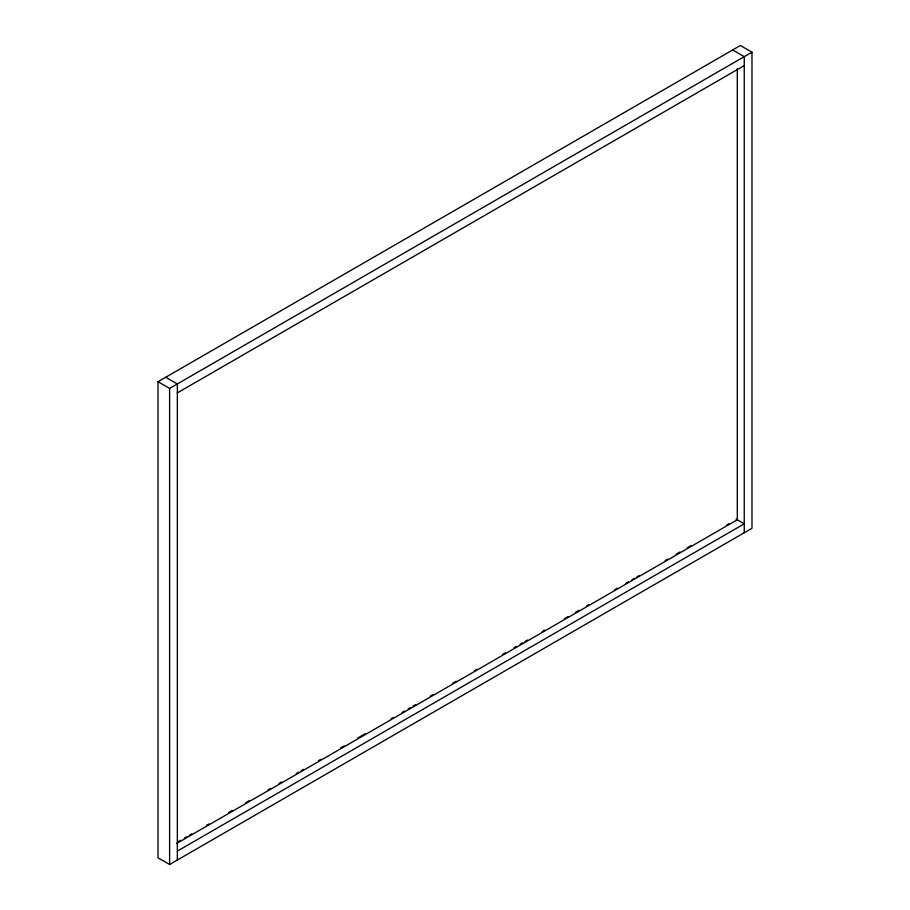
<?xml version="1.0" encoding="UTF-8"?>
<svg xmlns="http://www.w3.org/2000/svg" width="910" height="910" viewBox="0 0 910 910"><rect width="100%" height="100%" fill="white"/><g stroke="black" fill="none" stroke-linecap="round" stroke-linejoin="round"><path stroke-width="1.36" d="M158.021 381.722L740.387 45.5L751.979 52.2L751.979 528.278L169.613 864.5L158.021 857.8L158.021 381.722L169.613 388.422L751.979 52.2M177.348 392.881L744.255 65.588M178.224 841.682L180.68 840.26M184.366 838.133L186.834 836.711M189.291 835.289L191.748 833.867M206.502 825.347L208.97 823.925M228.637 812.573L232.334 810.435M245.859 802.631L249.545 800.504M267.995 789.846L270.452 788.424M279.063 783.464L281.52 782.043M296.273 773.523L298.742 772.101M301.199 770.679L303.656 769.257M318.409 760.737L320.866 759.315M340.545 747.963L344.242 745.836M357.766 738.021L365.137 733.756M390.97 718.855L393.427 717.433M402.038 712.462L404.495 711.04M408.18 708.913L410.637 707.491M413.106 706.069L415.563 704.647M430.316 696.127L432.773 694.717M452.452 683.353L456.137 681.226M474.588 670.568L477.045 669.157M502.866 654.244L505.334 652.823M513.934 647.852L516.402 646.43M520.088 644.303L522.545 642.881M525.002 641.459L527.47 640.048M542.223 631.529L544.68 630.107M564.359 618.743L568.045 616.616M575.427 612.35L579.113 610.223M586.495 605.969L588.952 604.547M614.773 589.635L617.242 588.213M625.841 583.242L628.298 581.82M631.995 579.693L634.452 578.271M636.909 576.86L639.366 575.438M665.199 560.526L667.656 559.104M676.266 554.133L679.952 552.006M687.334 547.752L691.02 545.613M726.681 525.024L729.137 523.603M176.54 843.547L737.293 519.792L737.293 68.659M177.348 851.112L744.255 523.807L736.133 519.121M732.652 49.959L744.255 56.659L744.255 532.737M165.745 377.263L177.348 383.963L177.348 860.041M169.613 388.422L169.613 864.5"/></g></svg>
